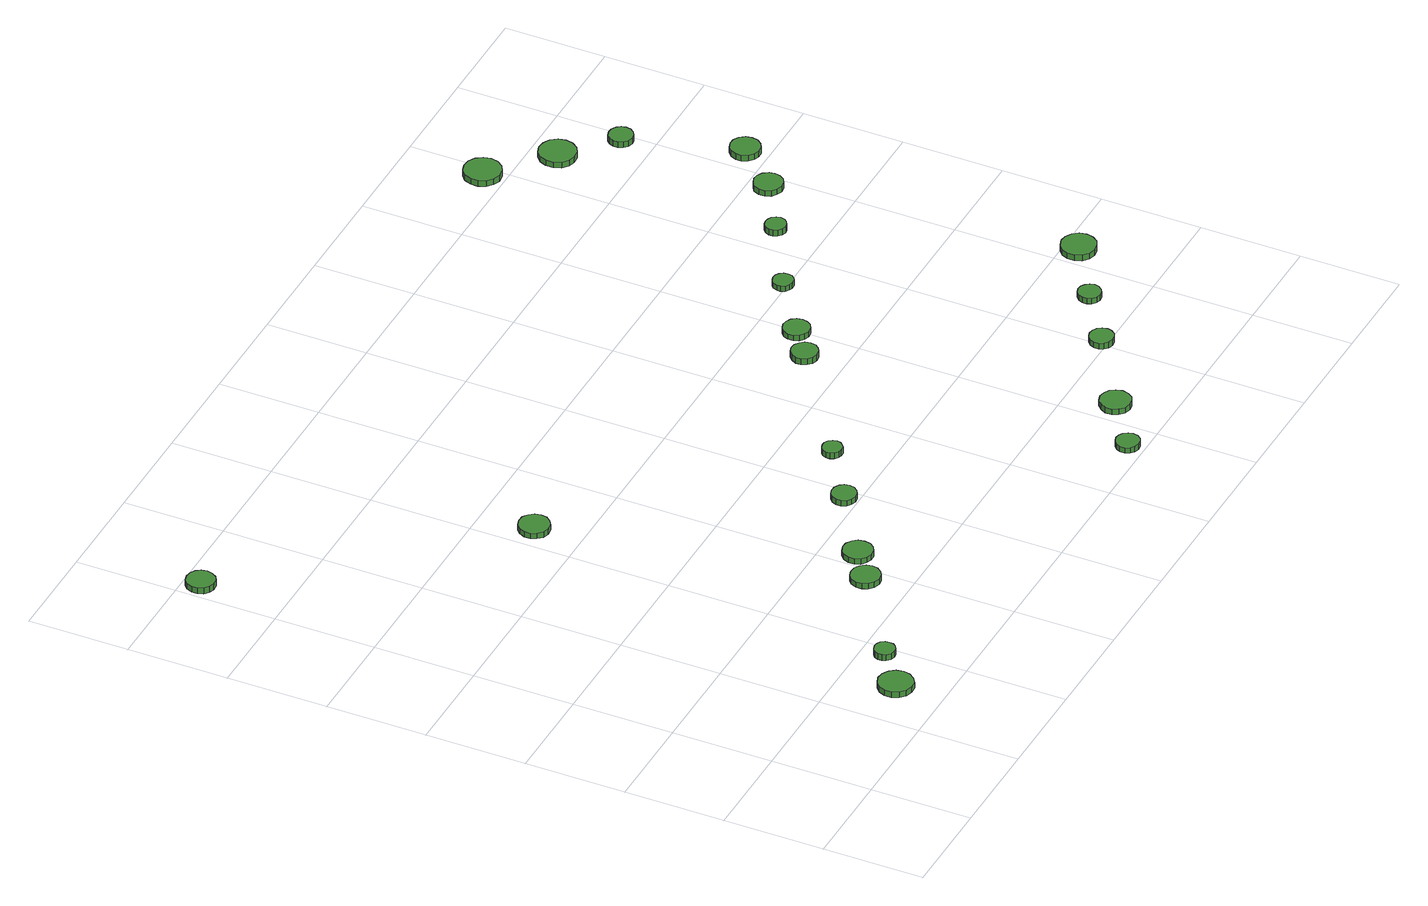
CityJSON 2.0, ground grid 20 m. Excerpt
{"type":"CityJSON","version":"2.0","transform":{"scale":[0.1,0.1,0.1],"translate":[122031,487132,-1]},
"CityObjects":{
"tree1":{"type":"SolitaryVegetationObject","attributes":{"function":"something"},"geometry":[{"type":"MultiSurface","lod":"1","boundaries":[[[0,1,2,3,4,5,6,7,8,9,10,11,12,13,14]],[[15,16,17,18,19,20,21,22,23,24,25,26,27,28,29]],[[0,29,28,1]],[[1,28,27,2]],[[2,27,26,3]],[[3,26,25,4]],[[4,25,24,5]],[[5,24,23,6]],[[6,23,22,7]],[[7,22,21,8]],[[8,21,20,9]],[[9,20,19,10]],[[10,19,18,11]],[[11,18,17,12]],[[12,17,16,13]],[[13,16,15,14]],[[14,15,29,0]]]}]},
"tree2":{"type":"SolitaryVegetationObject","attributes":{"function":"something"},"geometry":[{"type":"MultiSurface","lod":"1","boundaries":[[[30,31,32,33,34,35,36,37,38,39,40,41,42,43,44]],[[45,46,47,48,49,50,51,52,53,54,55,56,57,58,59]],[[30,59,58,31]],[[31,58,57,32]],[[32,57,56,33]],[[33,56,55,34]],[[34,55,54,35]],[[35,54,53,36]],[[36,53,52,37]],[[37,52,51,38]],[[38,51,50,39]],[[39,50,49,40]],[[40,49,48,41]],[[41,48,47,42]],[[42,47,46,43]],[[43,46,45,44]],[[44,45,59,30]]]}]},
"tree3":{"type":"SolitaryVegetationObject","attributes":{"function":"something"},"geometry":[{"type":"MultiSurface","lod":"1","boundaries":[[[60,61,62,63,64,65,66,67,68,69,70,71,72,73,74]],[[75,76,77,78,79,80,81,82,83,84,85,86,87,88,89]],[[60,89,88,61]],[[61,88,87,62]],[[62,87,86,63]],[[63,86,85,64]],[[64,85,84,65]],[[65,84,83,66]],[[66,83,82,67]],[[67,82,81,68]],[[68,81,80,69]],[[69,80,79,70]],[[70,79,78,71]],[[71,78,77,72]],[[72,77,76,73]],[[73,76,75,74]],[[74,75,89,60]]]}]},
"tree4":{"type":"SolitaryVegetationObject","attributes":{"function":"something"},"geometry":[{"type":"MultiSurface","lod":"1","boundaries":[[[90,91,92,93,94,95,96,97,98,99,100,101,102,103,104]],[[105,106,107,108,109,110,111,112,113,114,115,116,117,118,119]],[[90,119,118,91]],[[91,118,117,92]],[[92,117,116,93]],[[93,116,115,94]],[[94,115,114,95]],[[95,114,113,96]],[[96,113,112,97]],[[97,112,111,98]],[[98,111,110,99]],[[99,110,109,100]],[[100,109,108,101]],[[101,108,107,102]],[[102,107,106,103]],[[103,106,105,104]],[[104,105,119,90]]]}]},
"tree5":{"type":"SolitaryVegetationObject","attributes":{"function":"something"},"geometry":[{"type":"MultiSurface","lod":"1","boundaries":[[[120,121,122,123,124,125,126,127,128,129,130,131,132,133,134]],[[135,136,137,138,139,140,141,142,143,144,145,146,147,148,149]],[[120,149,148,121]],[[121,148,147,122]],[[122,147,146,123]],[[123,146,145,124]],[[124,145,144,125]],[[125,144,143,126]],[[126,143,142,127]],[[127,142,141,128]],[[128,141,140,129]],[[129,140,139,130]],[[130,139,138,131]],[[131,138,137,132]],[[132,137,136,133]],[[133,136,135,134]],[[134,135,149,120]]]}]},
"tree6":{"type":"SolitaryVegetationObject","attributes":{"function":"something"},"geometry":[{"type":"MultiSurface","lod":"1","boundaries":[[[150,151,152,153,154,155,156,157,158,159,160,161,162,163,164]],[[165,166,167,168,169,170,171,172,173,174,175,176,177,178,179]],[[150,179,178,151]],[[151,178,177,152]],[[152,177,176,153]],[[153,176,175,154]],[[154,175,174,155]],[[155,174,173,156]],[[156,173,172,157]],[[157,172,171,158]],[[158,171,170,159]],[[159,170,169,160]],[[160,169,168,161]],[[161,168,167,162]],[[162,167,166,163]],[[163,166,165,164]],[[164,165,179,150]]]}]},
"tree7":{"type":"SolitaryVegetationObject","attributes":{"function":"something"},"geometry":[{"type":"MultiSurface","lod":"1","boundaries":[[[180,181,182,183,184,185,186,187,188,189,190,191,192,193,194]],[[195,196,197,198,199,200,201,202,203,204,205,206,207,208,209]],[[180,209,208,181]],[[181,208,207,182]],[[182,207,206,183]],[[183,206,205,184]],[[184,205,204,185]],[[185,204,203,186]],[[186,203,202,187]],[[187,202,201,188]],[[188,201,200,189]],[[189,200,199,190]],[[190,199,198,191]],[[191,198,197,192]],[[192,197,196,193]],[[193,196,195,194]],[[194,195,209,180]]]}]},
"tree8":{"type":"SolitaryVegetationObject","attributes":{"function":"something"},"geometry":[{"type":"MultiSurface","lod":"1","boundaries":[[[210,211,212,213,214,215,216,217,218,219,220,221,222,223,224]],[[225,226,227,228,229,230,231,232,233,234,235,236,237,238,239]],[[210,239,238,211]],[[211,238,237,212]],[[212,237,236,213]],[[213,236,235,214]],[[214,235,234,215]],[[215,234,233,216]],[[216,233,232,217]],[[217,232,231,218]],[[218,231,230,219]],[[219,230,229,220]],[[220,229,228,221]],[[221,228,227,222]],[[222,227,226,223]],[[223,226,225,224]],[[224,225,239,210]]]}]},
"tree9":{"type":"SolitaryVegetationObject","attributes":{"function":"something"},"geometry":[{"type":"MultiSurface","lod":"1","boundaries":[[[240,241,242,243,244,245,246,247,248,249,250,251,252,253,254]],[[255,256,257,258,259,260,261,262,263,264,265,266,267,268,269]],[[240,269,268,241]],[[241,268,267,242]],[[242,267,266,243]],[[243,266,265,244]],[[244,265,264,245]],[[245,264,263,246]],[[246,263,262,247]],[[247,262,261,248]],[[248,261,260,249]],[[249,260,259,250]],[[250,259,258,251]],[[251,258,257,252]],[[252,257,256,253]],[[253,256,255,254]],[[254,255,269,240]]]}]},
"tree10":{"type":"SolitaryVegetationObject","attributes":{"function":"something"},"geometry":[{"type":"MultiSurface","lod":"1","boundaries":[[[270,271,272,273,274,275,276,277,278,279,280,281,282,283,284]],[[285,286,287,288,289,290,291,292,293,294,295,296,297,298,299]],[[270,299,298,271]],[[271,298,297,272]],[[272,297,296,273]],[[273,296,295,274]],[[274,295,294,275]],[[275,294,293,276]],[[276,293,292,277]],[[277,292,291,278]],[[278,291,290,279]],[[279,290,289,280]],[[280,289,288,281]],[[281,288,287,282]],[[282,287,286,283]],[[283,286,285,284]],[[284,285,299,270]]]}]},
"tree11":{"type":"SolitaryVegetationObject","attributes":{"function":"something"},"geometry":[{"type":"MultiSurface","lod":"1","boundaries":[[[300,301,302,303,304,305,306,307,308,309,310,311,312,313,314]],[[315,316,317,318,319,320,321,322,323,324,325,326,327,328,329]],[[300,329,328,301]],[[301,328,327,302]],[[302,327,326,303]],[[303,326,325,304]],[[304,325,324,305]],[[305,324,323,306]],[[306,323,322,307]],[[307,322,321,308]],[[308,321,320,309]],[[309,320,319,310]],[[310,319,318,311]],[[311,318,317,312]],[[312,317,316,313]],[[313,316,315,314]],[[314,315,329,300]]]}]},
"tree12":{"type":"SolitaryVegetationObject","attributes":{"function":"something"},"geometry":[{"type":"MultiSurface","lod":"1","boundaries":[[[330,331,332,333,334,335,336,337,338,339,340,341,342,343,344]],[[345,346,347,348,349,350,351,352,353,354,355,356,357,358,359]],[[330,359,358,331]],[[331,358,357,332]],[[332,357,356,333]],[[333,356,355,334]],[[334,355,354,335]],[[335,354,353,336]],[[336,353,352,337]],[[337,352,351,338]],[[338,351,350,339]],[[339,350,349,340]],[[340,349,348,341]],[[341,348,347,342]],[[342,347,346,343]],[[343,346,345,344]],[[344,345,359,330]]]}]},
"tree13":{"type":"SolitaryVegetationObject","attributes":{"function":"something"},"geometry":[{"type":"MultiSurface","lod":"1","boundaries":[[[360,361,362,363,364,365,366,367,368,369,370,371,372,373,374]],[[375,376,377,378,379,380,381,382,383,384,385,386,387,388,389]],[[360,389,388,361]],[[361,388,387,362]],[[362,387,386,363]],[[363,386,385,364]],[[364,385,384,365]],[[365,384,383,366]],[[366,383,382,367]],[[367,382,381,368]],[[368,381,380,369]],[[369,380,379,370]],[[370,379,378,371]],[[371,378,377,372]],[[372,377,376,373]],[[373,376,375,374]],[[374,375,389,360]]]}]},
"tree14":{"type":"SolitaryVegetationObject","attributes":{"function":"something"},"geometry":[{"type":"MultiSurface","lod":"1","boundaries":[[[390,391,392,393,394,395,396,397,398,399,400,401,402,403,404]],[[405,406,407,408,409,410,411,412,413,414,415,416,417,418,419]],[[390,419,418,391]],[[391,418,417,392]],[[392,417,416,393]],[[393,416,415,394]],[[394,415,414,395]],[[395,414,413,396]],[[396,413,412,397]],[[397,412,411,398]],[[398,411,410,399]],[[399,410,409,400]],[[400,409,408,401]],[[401,408,407,402]],[[402,407,406,403]],[[403,406,405,404]],[[404,405,419,390]]]}]},
"tree15":{"type":"SolitaryVegetationObject","attributes":{"function":"something"},"geometry":[{"type":"MultiSurface","lod":"1","boundaries":[[[420,421,422,423,424,425,426,427,428,429,430,431,432,433,434]],[[435,436,437,438,439,440,441,442,443,444,445,446,447,448,449]],[[420,449,448,421]],[[421,448,447,422]],[[422,447,446,423]],[[423,446,445,424]],[[424,445,444,425]],[[425,444,443,426]],[[426,443,442,427]],[[427,442,441,428]],[[428,441,440,429]],[[429,440,439,430]],[[430,439,438,431]],[[431,438,437,432]],[[432,437,436,433]],[[433,436,435,434]],[[434,435,449,420]]]}]},
"tree16":{"type":"SolitaryVegetationObject","attributes":{"function":"something"},"geometry":[{"type":"MultiSurface","lod":"1","boundaries":[[[450,451,452,453,454,455,456,457,458,459,460,461,462,463,464]],[[465,466,467,468,469,470,471,472,473,474,475,476,477,478,479]],[[450,479,478,451]],[[451,478,477,452]],[[452,477,476,453]],[[453,476,475,454]],[[454,475,474,455]],[[455,474,473,456]],[[456,473,472,457]],[[457,472,471,458]],[[458,471,470,459]],[[459,470,469,460]],[[460,469,468,461]],[[461,468,467,462]],[[462,467,466,463]],[[463,466,465,464]],[[464,465,479,450]]]}]},
"tree17":{"type":"SolitaryVegetationObject","attributes":{"function":"something"},"geometry":[{"type":"MultiSurface","lod":"1","boundaries":[[[480,481,482,483,484,485,486,487,488,489,490,491,492,493,494]],[[495,496,497,498,499,500,501,502,503,504,505,506,507,508,509]],[[480,509,508,481]],[[481,508,507,482]],[[482,507,506,483]],[[483,506,505,484]],[[484,505,504,485]],[[485,504,503,486]],[[486,503,502,487]],[[487,502,501,488]],[[488,501,500,489]],[[489,500,499,490]],[[490,499,498,491]],[[491,498,497,492]],[[492,497,496,493]],[[493,496,495,494]],[[494,495,509,480]]]}]},
"tree18":{"type":"SolitaryVegetationObject","attributes":{"function":"something"},"geometry":[{"type":"MultiSurface","lod":"1","boundaries":[[[510,511,512,513,514,515,516,517,518,519,520,521,522,523,524]],[[525,526,527,528,529,530,531,532,533,534,535,536,537,538,539]],[[510,539,538,511]],[[511,538,537,512]],[[512,537,536,513]],[[513,536,535,514]],[[514,535,534,515]],[[515,534,533,516]],[[516,533,532,517]],[[517,532,531,518]],[[518,531,530,519]],[[519,530,529,520]],[[520,529,528,521]],[[521,528,527,522]],[[522,527,526,523]],[[523,526,525,524]],[[524,525,539,510]]]}]},
"tree19":{"type":"SolitaryVegetationObject","attributes":{"function":"something"},"geometry":[{"type":"MultiSurface","lod":"1","boundaries":[[[540,541,542,543,544,545,546,547,548,549,550,551,552,553,554]],[[555,556,557,558,559,560,561,562,563,564,565,566,567,568,569]],[[540,569,568,541]],[[541,568,567,542]],[[542,567,566,543]],[[543,566,565,544]],[[544,565,564,545]],[[545,564,563,546]],[[546,563,562,547]],[[547,562,561,548]],[[548,561,560,549]],[[549,560,559,550]],[[550,559,558,551]],[[551,558,557,552]],[[552,557,556,553]],[[553,556,555,554]],[[554,555,569,540]]]}]},
"tree20":{"type":"SolitaryVegetationObject","attributes":{"function":"something"},"geometry":[{"type":"MultiSurface","lod":"1","boundaries":[[[570,571,572,573,574,575,576,577,578,579,580,581,582,583,584]],[[585,586,587,588,589,590,591,592,593,594,595,596,597,598,599]],[[570,599,598,571]],[[571,598,597,572]],[[572,597,596,573]],[[573,596,595,574]],[[574,595,594,575]],[[575,594,593,576]],[[576,593,592,577]],[[577,592,591,578]],[[578,591,590,579]],[[579,590,589,580]],[[580,589,588,581]],[[581,588,587,582]],[[582,587,586,583]],[[583,586,585,584]],[[584,585,599,570]]]}]},
"tree21":{"type":"SolitaryVegetationObject","attributes":{"function":"something"},"geometry":[{"type":"MultiSurface","lod":"1","boundaries":[[[600,601,602,603,604,605,606,607,608,609,610,611,612,613,614]],[[615,616,617,618,619,620,621,622,623,624,625,626,627,628,629]],[[600,629,628,601]],[[601,628,627,602]],[[602,627,626,603]],[[603,626,625,604]],[[604,625,624,605]],[[605,624,623,606]],[[606,623,622,607]],[[607,622,621,608]],[[608,621,620,609]],[[609,620,619,610]],[[610,619,618,611]],[[611,618,617,612]],[[612,617,616,613]],[[613,616,615,614]],[[614,615,629,600]]]}]},
"tree22":{"type":"SolitaryVegetationObject","attributes":{"function":"something"},"geometry":[{"type":"MultiSurface","lod":"1","boundaries":[[[630,631,632,633,634,635,636,637,638,639,640,641,642,643,644]],[[645,646,647,648,649,650,651,652,653,654,655,656,657,658,659]],[[630,659,658,631]],[[631,658,657,632]],[[632,657,656,633]],[[633,656,655,634]],[[634,655,654,635]],[[635,654,653,636]],[[636,653,652,637]],[[637,652,651,638]],[[638,651,650,639]],[[639,650,649,640]],[[640,649,648,641]],[[641,648,647,642]],[[642,647,646,643]],[[643,646,645,644]],[[644,645,659,630]]]}]}
},
"vertices":[
[325,90,30],[322,104,30],[314,115,30],[302,122,30],[288,124,30],[274,119,30],[264,110,30],[258,97,30],[258,83,30],[264,70,30],[274,60,30],[288,56,30],[302,57,30],[314,65,30],[322,76,30],[322,76,18],[314,65,18],[302,57,18],[288,56,18],[274,60,18],[264,70,18],[258,83,18],[258,97,18],[264,110,18],[274,119,18],[288,124,18],[302,122,18],[314,115,18],[322,104,18],[325,90,18],
[398,154,26],[397,162,26],[392,169,26],[384,173,26],[376,174,26],[368,171,26],[361,166,26],[358,158,26],[358,150,26],[361,142,26],[368,136,26],[376,134,26],[384,134,26],[392,139,26],[397,146,26],[397,146,13],[392,139,13],[384,134,13],[376,134,13],[368,136,13],[361,142,13],[358,150,13],[358,158,13],[361,166,13],[368,171,13],[376,174,13],[384,173,13],[392,169,13],[397,162,13],[398,154,13],
[64,1367,21],[61,1378,21],[55,1387,21],[45,1393,21],[33,1394,21],[22,1391,21],[14,1383,21],[9,1372,21],[9,1361,21],[14,1350,21],[22,1343,21],[33,1339,21],[45,1340,21],[55,1346,21],[61,1355,21],[61,1355,8],[55,1346,8],[45,1340,8],[33,1339,8],[22,1343,8],[14,1350,8],[9,1361,8],[9,1372,8],[14,1383,8],[22,1391,8],[33,1394,8],[45,1393,8],[55,1387,8],[61,1378,8],[64,1367,8],
[593,282,27],[591,293,27],[583,303,27],[573,309,27],[561,310,27],[550,307,27],[541,299,27],[536,288,27],[536,276,27],[541,265,27],[550,257,27],[561,253,27],[573,254,27],[583,260,27],[591,270,27],[591,270,15],[583,260,15],[573,254,15],[561,253,15],[550,257,15],[541,265,15],[536,276,15],[536,288,15],[541,299,15],[550,307,15],[561,310,15],[573,309,15],[583,303,15],[591,293,15],[593,282,15],
[476,892,24],[474,904,24],[466,914,24],[456,921,24],[443,922,24],[431,918,24],[422,910,24],[417,898,24],[417,886,24],[422,875,24],[431,866,24],[443,862,24],[456,864,24],[466,870,24],[474,880,24],[474,880,12],[466,870,12],[456,864,12],[443,862,12],[431,866,12],[422,875,12],[417,886,12],[417,898,12],[422,910,12],[431,918,12],[443,922,12],[456,921,12],[466,914,12],[474,904,12],[476,892,12],
[657,328,25],[655,340,25],[648,349,25],[637,356,25],[625,357,25],[614,353,25],[605,345,25],[600,334,25],[600,322,25],[605,311,25],[614,303,25],[625,299,25],[637,300,25],[648,306,25],[655,316,25],[655,316,13],[648,306,13],[637,300,13],[625,299,13],[614,303,13],[605,311,13],[600,322,13],[600,334,13],[605,345,13],[614,353,13],[625,357,13],[637,356,13],[648,349,13],[655,340,13],[657,328,13],
[797,425,26],[795,435,26],[789,443,26],[780,448,26],[770,449,26],[760,446,26],[752,439,26],[748,430,26],[748,420,26],[752,410,26],[760,404,26],[770,400,26],[780,402,26],[789,407,26],[795,415,26],[795,415,14],[789,407,14],[780,402,14],[770,400,14],[760,404,14],[752,410,14],[748,420,14],[748,430,14],[752,439,14],[760,446,14],[770,449,14],[780,448,14],[789,443,14],[795,435,14],[797,425,14],
[904,502,30],[902,510,30],[897,517,30],[890,521,30],[882,521,30],[875,519,30],[868,514,30],[865,506,30],[865,498,30],[868,491,30],[875,485,30],[882,483,30],[890,483,30],[897,488,30],[902,494,30],[902,494,17],[897,488,17],[890,483,17],[882,483,17],[875,485,17],[868,491,17],[865,498,17],[865,506,17],[868,514,17],[875,519,17],[882,521,17],[890,521,17],[897,517,17],[902,510,17],[904,502,17],
[1163,30,25],[1161,39,25],[1155,47,25],[1147,52,25],[1138,53,25],[1128,50,25],[1121,43,25],[1117,35,25],[1117,25,25],[1121,16,25],[1128,10,25],[1138,7,25],[1147,8,25],[1155,12,25],[1161,20,25],[1161,20,13],[1155,12,13],[1147,8,13],[1138,7,13],[1128,10,13],[1121,16,13],[1117,25,13],[1117,35,13],[1121,43,13],[1128,50,13],[1138,53,13],[1147,52,13],[1155,47,13],[1161,39,13],[1163,30,13],
[1272,104,25],[1269,116,25],[1262,126,25],[1251,132,25],[1239,134,25],[1227,130,25],[1218,121,25],[1212,110,25],[1212,97,25],[1218,86,25],[1227,77,25],[1239,74,25],[1251,75,25],[1262,81,25],[1269,91,25],[1269,91,13],[1262,81,13],[1251,75,13],[1239,74,13],[1227,77,13],[1218,86,13],[1212,97,13],[1212,110,13],[1218,121,13],[1227,130,13],[1239,134,13],[1251,132,13],[1262,126,13],[1269,116,13],[1272,104,13],
[1152,674,30],[1150,685,30],[1143,693,30],[1134,699,30],[1123,700,30],[1113,697,30],[1105,689,30],[1100,679,30],[1100,669,30],[1105,659,30],[1113,651,30],[1123,648,30],[1134,649,30],[1143,655,30],[1150,663,30],[1150,663,17],[1143,655,17],[1134,649,17],[1123,648,17],[1113,651,17],[1105,659,17],[1100,669,17],[1100,679,17],[1105,689,17],[1113,697,17],[1123,700,17],[1134,699,17],[1143,693,17],[1150,685,17],[1152,674,17],
[1212,719,28],[1210,730,28],[1204,739,28],[1194,744,28],[1183,745,28],[1173,742,28],[1165,735,28],[1161,725,28],[1161,714,28],[1165,704,28],[1173,697,28],[1183,693,28],[1194,694,28],[1204,700,28],[1210,709,28],[1210,709,16],[1204,700,16],[1194,694,16],[1183,693,16],[1173,697,16],[1165,704,16],[1161,714,16],[1161,725,16],[1165,735,16],[1173,742,16],[1183,745,16],[1194,744,16],[1204,739,16],[1210,730,16],[1212,719,16],
[1430,210,25],[1428,220,25],[1422,228,25],[1413,233,25],[1404,234,25],[1394,231,25],[1387,224,25],[1383,215,25],[1383,205,25],[1387,197,25],[1394,190,25],[1404,187,25],[1413,188,25],[1422,193,25],[1428,201,25],[1428,201,12],[1422,193,12],[1413,188,12],[1404,187,12],[1394,190,12],[1387,197,12],[1383,205,12],[1383,215,12],[1387,224,12],[1394,231,12],[1404,234,12],[1413,233,12],[1422,228,12],[1428,220,12],[1430,210,12],
[1324,803,29],[1323,811,29],[1318,818,29],[1311,822,29],[1302,823,29],[1295,820,29],[1288,815,29],[1285,807,29],[1285,799,29],[1288,791,29],[1295,786,29],[1302,783,29],[1311,784,29],[1318,788,29],[1323,795,29],[1323,795,17],[1318,788,17],[1311,784,17],[1302,783,17],[1295,786,17],[1288,791,17],[1285,799,17],[1285,807,17],[1288,815,17],[1295,820,17],[1302,823,17],[1311,822,17],[1318,818,17],[1323,811,17],[1324,803,17],
[1541,289,25],[1539,298,25],[1533,305,25],[1525,310,25],[1516,311,25],[1507,308,25],[1500,302,25],[1496,293,25],[1496,284,25],[1500,275,25],[1507,269,25],[1516,266,25],[1525,267,25],[1533,272,25],[1539,280,25],[1539,280,13],[1533,272,13],[1525,267,13],[1516,266,13],[1507,269,13],[1500,275,13],[1496,284,13],[1496,293,13],[1500,302,13],[1507,308,13],[1516,311,13],[1525,310,13],[1533,305,13],[1539,298,13],[1541,289,13],
[1473,889,29],[1471,897,29],[1466,904,29],[1458,908,29],[1450,909,29],[1442,907,29],[1435,901,29],[1432,893,29],[1432,885,29],[1435,877,29],[1442,871,29],[1450,868,29],[1458,869,29],[1466,874,29],[1471,880,29],[1471,880,16],[1466,874,16],[1458,869,16],[1450,868,16],[1442,871,16],[1435,877,16],[1432,885,16],[1432,893,16],[1435,901,16],[1442,907,16],[1450,909,16],[1458,908,16],[1466,904,16],[1471,897,16],[1473,889,16],
[1674,369,24],[1671,383,24],[1663,394,24],[1650,401,24],[1637,403,24],[1623,398,24],[1613,389,24],[1607,376,24],[1607,362,24],[1613,349,24],[1623,340,24],[1637,335,24],[1650,337,24],[1663,344,24],[1671,355,24],[1671,355,11],[1663,344,11],[1650,337,11],[1637,335,11],[1623,340,11],[1613,349,11],[1607,362,11],[1607,376,11],[1613,389,11],[1623,398,11],[1637,403,11],[1650,401,11],[1663,394,11],[1671,383,11],[1674,369,11],
[1412,1442,25],[1409,1457,25],[1400,1469,25],[1387,1477,25],[1372,1478,25],[1358,1474,25],[1347,1464,25],[1341,1450,25],[1341,1435,25],[1347,1421,25],[1358,1411,25],[1372,1406,25],[1387,1408,25],[1400,1415,25],[1409,1428,25],[1409,1428,12],[1400,1415,12],[1387,1408,12],[1372,1406,12],[1358,1411,12],[1347,1421,12],[1341,1435,12],[1341,1450,12],[1347,1464,12],[1358,1474,12],[1372,1478,12],[1387,1477,12],[1400,1469,12],[1409,1457,12],[1412,1442,12],
[1589,956,29],[1587,967,29],[1580,977,29],[1570,983,29],[1558,984,29],[1547,980,29],[1538,973,29],[1533,962,29],[1533,950,29],[1538,939,29],[1547,932,29],[1558,928,29],[1570,929,29],[1580,935,29],[1587,945,29],[1587,945,17],[1580,935,17],[1570,929,17],[1558,928,17],[1547,932,17],[1538,939,17],[1533,950,17],[1533,962,17],[1538,973,17],[1547,980,17],[1558,984,17],[1570,983,17],[1580,977,17],[1587,967,17],[1589,956,17],
[1521,1344,25],[1518,1358,25],[1509,1371,25],[1496,1378,25],[1481,1380,25],[1467,1375,25],[1456,1365,25],[1450,1351,25],[1450,1336,25],[1456,1322,25],[1467,1312,25],[1481,1308,25],[1496,1309,25],[1509,1317,25],[1518,1329,25],[1518,1329,13],[1509,1317,13],[1496,1309,13],[1481,1308,13],[1467,1312,13],[1456,1322,13],[1450,1336,13],[1450,1351,13],[1456,1365,13],[1467,1375,13],[1481,1380,13],[1496,1378,13],[1509,1371,13],[1518,1358,13],[1521,1344,13],
[1668,1040,30],[1666,1052,30],[1658,1062,30],[1648,1068,30],[1636,1069,30],[1625,1065,30],[1616,1057,30],[1611,1046,30],[1611,1034,30],[1616,1023,30],[1625,1015,30],[1636,1011,30],[1648,1012,30],[1658,1018,30],[1666,1028,30],[1666,1028,17],[1658,1018,17],[1648,1012,17],[1636,1011,17],[1625,1015,17],[1616,1023,17],[1611,1034,17],[1611,1046,17],[1616,1057,17],[1625,1065,17],[1636,1069,17],[1648,1068,17],[1658,1062,17],[1666,1052,17],[1668,1040,17],
[1599,1260,29],[1597,1269,29],[1591,1277,29],[1582,1282,29],[1573,1283,29],[1563,1280,29],[1556,1273,29],[1552,1265,29],[1552,1255,29],[1556,1246,29],[1563,1239,29],[1573,1236,29],[1582,1237,29],[1591,1242,29],[1597,1250,29],[1597,1250,16],[1591,1242,16],[1582,1237,16],[1573,1236,16],[1563,1239,16],[1556,1246,16],[1552,1255,16],[1552,1265,16],[1556,1273,16],[1563,1280,16],[1573,1283,16],[1582,1282,16],[1591,1277,16],[1597,1269,16],[1599,1260,16]
]}
